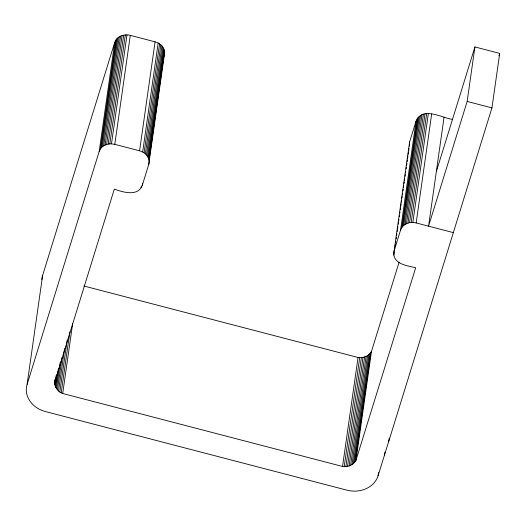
<?xml version="1.0" encoding="UTF-8"?>
<svg xmlns="http://www.w3.org/2000/svg" width="526" height="526" viewBox="0 0 526 526"><rect width="100%" height="100%" fill="white"/><g stroke="black" fill="none" stroke-linecap="round" stroke-linejoin="round"><path stroke-width="0.79" d="M452.59 119.395C442.57 118.133 422.325 105.936 416.066 121.105L409.636 141.895L393.711 253.67C394.178 264.414 407.88 265.867 415.691 267.727L355.977 460.296C353.571 465.135 347.673 467.252 342.538 466.463L62.706 393.507C56.986 391.587 53.271 385.229 55.158 379.338M436.31 171.667L474.919 46.939L499.7 53.402L491.948 107.896L378.069 475.82A25.682 21.684 8.1 0 1 346.851 490.147L45.473 411.575A25.682 21.684 8.1 0 1 27.122 384.328L42.632 275.348L114.688 42.534C116.733 36.248 124.32 33.71 130.297 35.373L155.085 41.83C160.035 43.066 164.599 47.307 164.671 52.659L148.746 164.434L142.316 185.224C137.976 197.053 122.703 192.056 114.313 189.156L54.809 381.777M54.711 383.191L55.289 379.128M54.836 384.618L56.104 375.669M55.171 386.025L56.795 374.637M55.723 387.386L58.386 368.68M56.479 388.688L60.299 361.849M57.419 389.904L62.048 357.371M58.531 391.009L64.553 348.718M59.8 391.988L67.21 339.941M61.2 392.83L69.879 331.834M62.706 393.507L72.66 323.569M27.122 384.328L99.177 151.514L114.688 42.534M99.177 151.514L100.433 148.93L115.944 39.95M100.433 148.93L101.354 147.78L116.864 38.799M101.354 147.78L102.445 146.747L117.956 37.767M102.445 146.747L103.701 145.853L119.205 36.873M103.701 145.853L105.082 145.11L120.592 36.13M105.082 145.11L106.581 144.532L122.091 35.551M106.581 144.532L108.159 144.124L123.669 35.15M108.159 144.124L109.802 143.9L125.313 34.926M109.802 143.9L111.473 143.868L126.983 34.887M148.746 164.434C150.679 158.208 145.465 152.139 139.574 150.811L114.786 144.348L130.297 35.373M139.574 150.811L155.085 41.83M142.671 152.001L158.181 43.02M144.071 152.836L159.582 43.862M145.34 153.816L160.844 44.842M141.06 187.802L141.29 186.178M146.452 154.927L161.962 45.946M142.316 185.224L142.546 183.594M147.392 156.137L162.902 47.162M148.148 157.438L163.652 48.464M148.694 158.806L164.204 49.825M149.036 160.213L164.546 51.232M342.538 466.463L358.048 357.483L83.785 285.98M344.208 466.615L359.718 357.634C364.367 357.818 369.351 355.622 371.488 351.315L399.155 262.079M345.878 466.575L361.388 357.595M347.515 466.352L363.025 357.378M349.1 465.951L364.61 356.97M350.599 465.372L366.109 356.391M351.979 464.629L367.49 355.648M353.229 463.728L368.739 354.754M354.327 462.696L369.837 353.722M355.247 461.545L370.758 352.571M355.977 460.296L371.488 351.315M393.836 255.097L394.184 252.658M394.533 250.218L394.763 248.588M395.111 246.148L395.342 244.524M395.572 242.894L395.802 241.27M396.15 238.83L396.38 237.206M396.611 235.576L396.847 233.952M397.189 231.512L397.426 229.882M397.656 228.258L397.886 226.634M398.235 224.188L398.465 222.564M398.695 220.94L398.925 219.309M399.273 216.87L399.51 215.246M399.74 213.622L399.97 211.991M400.319 209.552L400.549 207.928M400.779 206.297L401.128 203.858M401.358 202.234L401.588 200.603M401.936 198.164L402.166 196.54M402.403 194.916L402.633 193.285M402.982 190.846L403.212 189.222M403.442 187.591L403.672 185.967M404.021 183.528L404.251 181.904M404.481 180.273L404.718 178.649M405.066 176.21L405.296 174.579M405.526 172.955L405.756 171.331M406.105 168.885L406.335 167.261M406.565 165.637L406.914 163.198M407.144 161.567L407.38 159.943M407.611 158.313L407.959 155.874M408.189 154.249L408.419 152.625M408.649 150.995L408.998 148.556M393.711 253.67L394.125 250.869L400.556 230.086L416.066 121.105M400.556 230.086L401.811 227.508L417.322 118.528M401.811 227.508L402.732 226.351L418.242 117.377M402.732 226.351L403.823 225.319L419.334 116.345M403.823 225.319L405.079 224.424L420.583 115.444M405.079 224.424L406.46 223.681L421.97 114.701M406.46 223.681L407.959 223.103L423.469 114.122M407.959 223.103L409.537 222.702L425.047 113.721M409.537 222.702L411.181 222.478L426.691 113.498M411.181 222.478L412.851 222.439L428.361 113.465M378.069 475.82L378.529 472.572M453.34 232.617L416.165 222.925L431.675 113.945M384.499 455.036L384.914 452.143M388.76 441.288L389.201 438.158M444.069 117.173L428.558 226.154L467.16 101.433L474.919 46.939M164.671 52.659L163.303 58.537M409.636 141.895L409.346 146.116M498.97 55.756L499.7 53.402M358.048 357.483L359.718 357.634M111.473 143.868L114.786 144.348M412.851 222.439L416.165 222.925M467.16 101.433L491.948 107.896M41.85 279.53A25.682 21.684 8.1 0 1 42.632 275.348"/></g></svg>
